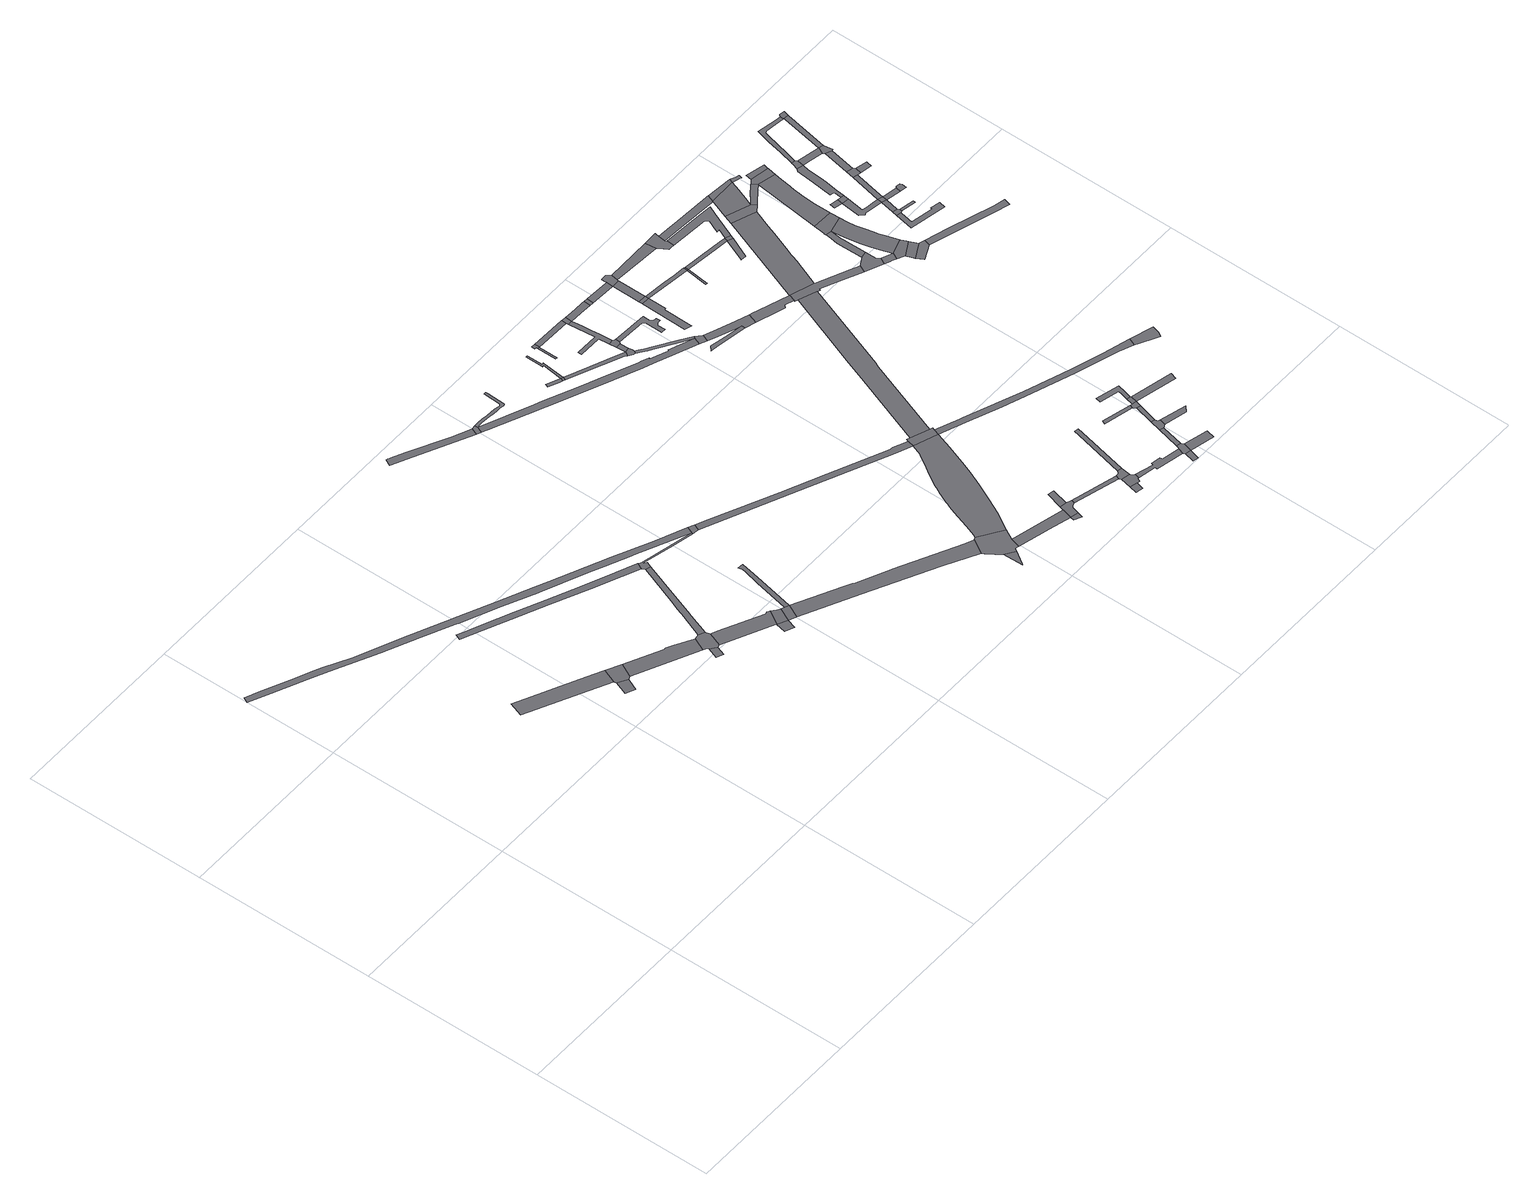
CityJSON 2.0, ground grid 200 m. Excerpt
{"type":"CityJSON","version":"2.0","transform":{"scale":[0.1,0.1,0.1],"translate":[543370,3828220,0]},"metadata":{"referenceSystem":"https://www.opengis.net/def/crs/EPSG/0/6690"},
"CityObjects":{
"road1":{"type":"Road","attributes":{"RoadStructureAttribute.sectionType":"1"},"geometry":[{"type":"MultiSurface","lod":"1","boundaries":[[[0,1,2,3,4,5,6,7,8]]]}]},
"road2":{"type":"Road","attributes":{"RoadStructureAttribute.sectionType":"1"},"geometry":[{"type":"MultiSurface","lod":"1","boundaries":[[[9,10,11,12]]]}]},
"road3":{"type":"Road","geometry":[{"type":"MultiSurface","lod":"1","boundaries":[[[8,7,9,12,13,14]]]}]},
"road4":{"type":"Road","attributes":{"RoadStructureAttribute.sectionType":"1"},"geometry":[{"type":"MultiSurface","lod":"1","boundaries":[[[15,16,17,18,19,20,21,22,23,24,25,26,27,28,29,30,31,32,33,34,35,36,37,38,39,40,41,42,43,44,45,46,47,48,49,50]]]}]},
"road5":{"type":"Road","attributes":{"RoadStructureAttribute.sectionType":"1"},"geometry":[{"type":"MultiSurface","lod":"1","boundaries":[[[51,52,53,14,13,54,55]]]}]},
"road6":{"type":"Road","attributes":{"RoadStructureAttribute.sectionType":"1"},"geometry":[{"type":"MultiSurface","lod":"1","boundaries":[[[56,57,58,59]]]}]},
"road7":{"type":"Road","attributes":{"RoadStructureAttribute.sectionType":"1"},"geometry":[{"type":"MultiSurface","lod":"1","boundaries":[[[60,61,62,63,64,65,66,67,68,69,70,71,72,73,74,75]]]}]},
"road8":{"type":"Road","geometry":[{"type":"MultiSurface","lod":"1","boundaries":[[[76,55,54,77,56,59,78,79,80]]]}]},
"road9":{"type":"Road","attributes":{"RoadStructureAttribute.sectionType":"1"},"geometry":[{"type":"MultiSurface","lod":"1","boundaries":[[[81,82,83,84,79,78,85,86,87,88]]]}]},
"road10":{"type":"Road","attributes":{"RoadStructureAttribute.sectionType":"1"},"geometry":[{"type":"MultiSurface","lod":"1","boundaries":[[[89,90,91,92,93,76,80,94,95,96,97]]]}]},
"road11":{"type":"Road","attributes":{"RoadStructureAttribute.sectionType":"1"},"geometry":[{"type":"MultiSurface","lod":"1","boundaries":[[[87,98,99,100]]]}]},
"road12":{"type":"Road","geometry":[{"type":"MultiSurface","lod":"1","boundaries":[[[101,88,87,100,102]]]}]},
"road13":{"type":"Road","geometry":[{"type":"MultiSurface","lod":"1","boundaries":[[[102,100,103,104,105]]]}]},
"road14":{"type":"Road","geometry":[{"type":"MultiSurface","lod":"1","boundaries":[[[106,107,108,109,110,111,112,105,104]]]}]},
"road15":{"type":"Road","geometry":[{"type":"MultiSurface","lod":"1","boundaries":[[[113,114,75,74,89,97,115,116,117,118,119,49]]]}]},
"road16":{"type":"Road","geometry":[{"type":"MultiSurface","lod":"1","boundaries":[[[50,49,119,120,121]]]}]},
"road17":{"type":"Road","attributes":{"RoadStructureAttribute.sectionType":"1"},"geometry":[{"type":"MultiSurface","lod":"1","boundaries":[[[122,123,124,125,126,127,128,129,130,131,132]]]}]},
"road18":{"type":"Road","attributes":{"RoadStructureAttribute.sectionType":"1"},"geometry":[{"type":"MultiSurface","lod":"1","boundaries":[[[133,134,135,136,137,138,104,103,139,140,141,142]]]}]},
"road19":{"type":"Road","geometry":[{"type":"MultiSurface","lod":"1","boundaries":[[[143,132,131,144,145]]]}]},
"road20":{"type":"Road","attributes":{"RoadStructureAttribute.sectionType":"1"},"geometry":[{"type":"MultiSurface","lod":"1","boundaries":[[[146,147,148,149,150,151,152,153,154,155,156,157,158,159,160,161,162,163,164,165,166,167,168,169,170,143,145]]]}]},
"road21":{"type":"Road","geometry":[{"type":"MultiSurface","lod":"1","boundaries":[[[171,172,173,174,175]]]}]},
"road22":{"type":"Road","geometry":[{"type":"MultiSurface","lod":"1","boundaries":[[[176,142,141,177,178,171,175,179,180,181,182]]]}]},
"road23":{"type":"Road","attributes":{"RoadStructureAttribute.sectionType":"1"},"geometry":[{"type":"MultiSurface","lod":"1","boundaries":[[[183,184,185,186,187,188,121,120,189,190,191,192]]]}]},
"road24":{"type":"Road","attributes":{"RoadStructureAttribute.sectionType":"1"},"geometry":[{"type":"MultiSurface","lod":"1","boundaries":[[[181,180,193,194,195]]]}]},
"road25":{"type":"Road","geometry":[{"type":"MultiSurface","lod":"1","boundaries":[[[196,197,198,199,200,201]]]}]},
"road26":{"type":"Road","geometry":[{"type":"MultiSurface","lod":"1","boundaries":[[[201,200,202,203]]]}]},
"road27":{"type":"Road","attributes":{"RoadStructureAttribute.sectionType":"1"},"geometry":[{"type":"MultiSurface","lod":"1","boundaries":[[[204,205,206,207,208,209,210,211,212,213,214,145,144,215,216,217,218,219,220,221,222,223,224,225,226]]]}]},
"road28":{"type":"Road","attributes":{"RoadStructureAttribute.sectionType":"1"},"geometry":[{"type":"MultiSurface","lod":"1","boundaries":[[[227,228,229,230,231,201,203,232,233,234,235,236]]]}]},
"road29":{"type":"Road","attributes":{"function":"2"},"geometry":[{"type":"MultiSurface","lod":"1","boundaries":[[[191,237,238,239,240,241,242,243,244,245,246,247,248,249,250,251,252,176,182,253,254,255,256,257,258,259]]]}]},
"road30":{"type":"Road","attributes":{"RoadStructureAttribute.sectionType":"1"},"geometry":[{"type":"MultiSurface","lod":"1","boundaries":[[[194,260,261,262]]]}]},
"road31":{"type":"Road","geometry":[{"type":"MultiSurface","lod":"1","boundaries":[[[263,195,194,262,264,265,266,267,268]]]}]},
"road32":{"type":"Road","geometry":[{"type":"MultiSurface","lod":"1","boundaries":[[[269,270,271,272,273,274]]]}]},
"road33":{"type":"Road","attributes":{"RoadStructureAttribute.sectionType":"1"},"geometry":[{"type":"MultiSurface","lod":"1","boundaries":[[[275,276,203,202,277,278,279,280]]]}]},
"road34":{"type":"Road","geometry":[{"type":"MultiSurface","lod":"1","boundaries":[[[281,282,283,284,269,274,285,286,287]]]}]},
"road35":{"type":"Road","attributes":{"RoadStructureAttribute.sectionType":"1"},"geometry":[{"type":"MultiSurface","lod":"1","boundaries":[[[288,289,263,268]]]}]},
"road36":{"type":"Road","attributes":{"RoadStructureAttribute.sectionType":"1"},"geometry":[{"type":"MultiSurface","lod":"1","boundaries":[[[287,286,290,291]]]}]},
"road37":{"type":"Road","geometry":[{"type":"MultiSurface","lod":"1","boundaries":[[[267,266,292,293]]]}]},
"road38":{"type":"Road","attributes":{"RoadStructureAttribute.sectionType":"1"},"geometry":[{"type":"MultiSurface","lod":"1","boundaries":[[[294,295,296,297,298,299,300,301,302,303,304,305,306]]]}]},
"road39":{"type":"Road","geometry":[{"type":"MultiSurface","lod":"1","boundaries":[[[307,308,280,279,309,310,311]]]}]},
"road40":{"type":"Road","geometry":[{"type":"MultiSurface","lod":"1","boundaries":[[[312,192,191,259,313,314,315,316]]]}]},
"road41":{"type":"Road","attributes":{"RoadStructureAttribute.sectionType":"1"},"geometry":[{"type":"MultiSurface","lod":"1","boundaries":[[[317,318,280,308]]]}]},
"road42":{"type":"Road","geometry":[{"type":"MultiSurface","lod":"1","boundaries":[[[319,306,305,318,317,320,321]]]}]},
"road43":{"type":"Road","geometry":[{"type":"MultiSurface","lod":"1","boundaries":[[[322,323,324,325]]]}]},
"road44":{"type":"Road","geometry":[{"type":"MultiSurface","lod":"1","boundaries":[[[326,291,290,299,298,327]]]}]},
"road45":{"type":"Road","attributes":{"RoadStructureAttribute.sectionType":"1"},"geometry":[{"type":"MultiSurface","lod":"1","boundaries":[[[328,329,330,331,311,310,332,333,334,335,226,336]]]}]},
"road46":{"type":"Road","geometry":[{"type":"MultiSurface","lod":"1","boundaries":[[[337,322,325,338,339,340,341,342,343,344]]]}]},
"road47":{"type":"Road","geometry":[{"type":"MultiSurface","lod":"1","boundaries":[[[345,346,347,293,292,348,337,344,349,350]]]}]},
"road48":{"type":"Road","attributes":{"RoadStructureAttribute.sectionType":"1"},"geometry":[{"type":"MultiSurface","lod":"1","boundaries":[[[351,352,353,354,355,356,357,358,359,360,361,321,320]]]}]},
"road49":{"type":"Road","attributes":{"RoadStructureAttribute.sectionType":"1"},"geometry":[{"type":"MultiSurface","lod":"1","boundaries":[[[362,363,327,298,364,365,366]]]}]},
"road50":{"type":"Road","geometry":[{"type":"MultiSurface","lod":"1","boundaries":[[[336,226,225,367,368]]]}]},
"road51":{"type":"Road","geometry":[{"type":"MultiSurface","lod":"1","boundaries":[[[366,365,369,370]]]}]},
"road52":{"type":"Road","attributes":{"RoadStructureAttribute.sectionType":"1"},"geometry":[{"type":"MultiSurface","lod":"1","boundaries":[[[371,372,373,374,345,350]]]}]},
"road53":{"type":"Road","geometry":[{"type":"MultiSurface","lod":"1","boundaries":[[[375,376,377,378,379,380]]]}]},
"road54":{"type":"Road","geometry":[{"type":"MultiSurface","lod":"1","boundaries":[[[381,382,383,384,341,340,385,386,387,388]]]}]},
"road55":{"type":"Road","attributes":{"RoadStructureAttribute.sectionType":"1"},"geometry":[{"type":"MultiSurface","lod":"1","boundaries":[[[389,390,391,392,393,394,395,396,397,398]]]}]},
"road56":{"type":"Road","attributes":{"RoadStructureAttribute.sectionType":"1"},"geometry":[{"type":"MultiSurface","lod":"1","boundaries":[[[399,400,370,369,401,402,403]]]}]},
"road57":{"type":"Road","geometry":[{"type":"MultiSurface","lod":"1","boundaries":[[[404,405,368,367,406,407,380,379,408,409]]]}]},
"road58":{"type":"Road","attributes":{"function":"2","RoadStructureAttribute.sectionType":"7"},"geometry":[{"type":"MultiSurface","lod":"1","boundaries":[[[410,411,412,316,315,413,414,415]]]}]},
"road59":{"type":"Road","geometry":[{"type":"MultiSurface","lod":"1","boundaries":[[[416,417,389,398,418]]]}]},
"road60":{"type":"Road","attributes":{"RoadStructureAttribute.sectionType":"1"},"geometry":[{"type":"MultiSurface","lod":"1","boundaries":[[[419,416,418,420,421]]]}]},
"road61":{"type":"Road","geometry":[{"type":"MultiSurface","lod":"1","boundaries":[[[422,423,424,425]]]}]},
"road62":{"type":"Road","geometry":[{"type":"MultiSurface","lod":"1","boundaries":[[[426,427,388,387,428,422,425,429,430,431]]]}]},
"road63":{"type":"Road","geometry":[{"type":"MultiSurface","lod":"1","boundaries":[[[432,433,434,435,436,403,402,419,421,437,438,439,440,441]]]}]},
"road64":{"type":"Road","geometry":[{"type":"MultiSurface","lod":"1","boundaries":[[[442,426,431,443]]]}]},
"road65":{"type":"Road","geometry":[{"type":"MultiSurface","lod":"1","boundaries":[[[444,445,429,425]]]}]},
"road66":{"type":"Road","attributes":{"RoadStructureAttribute.sectionType":"1"},"geometry":[{"type":"MultiSurface","lod":"1","boundaries":[[[446,447,448,418,398,449,450,451,452]]]}]},
"road67":{"type":"Road","geometry":[{"type":"MultiSurface","lod":"1","boundaries":[[[453,454,455,456]]]}]},
"road68":{"type":"Road","geometry":[{"type":"MultiSurface","lod":"1","boundaries":[[[457,442,443,458,459,460,461]]]}]},
"road69":{"type":"Road","attributes":{"RoadStructureAttribute.sectionType":"1"},"geometry":[{"type":"MultiSurface","lod":"1","boundaries":[[[462,463,464,465,466,313,259,467,468,469,470,471,472,473]]]}]},
"road70":{"type":"Road","attributes":{"RoadStructureAttribute.sectionType":"1"},"geometry":[{"type":"MultiSurface","lod":"1","boundaries":[[[474,475,476,409,408,477,478,479,480,481]]]}]},
"road71":{"type":"Road","attributes":{"RoadStructureAttribute.sectionType":"1"},"geometry":[{"type":"MultiSurface","lod":"1","boundaries":[[[482,457,461,483]]]}]},
"road72":{"type":"Road","attributes":{"RoadStructureAttribute.sectionType":"1"},"geometry":[{"type":"MultiSurface","lod":"1","boundaries":[[[484,438,437,485]]]}]},
"road73":{"type":"Road","geometry":[{"type":"MultiSurface","lod":"1","boundaries":[[[456,455,486,487,488,482,483,489,490]]]}]},
"road74":{"type":"Road","attributes":{"RoadStructureAttribute.sectionType":"1"},"geometry":[{"type":"MultiSurface","lod":"1","boundaries":[[[451,491,492,493,494]]]}]},
"road75":{"type":"Road","geometry":[{"type":"MultiSurface","lod":"1","boundaries":[[[495,496,459,458]]]}]},
"road76":{"type":"Road","attributes":{"function":"1","RoadStructureAttribute.sectionType":"6"},"geometry":[{"type":"MultiSurface","lod":"1","boundaries":[[[497,498,499,500,501,502,503,504]]]}]},
"road77":{"type":"Road","geometry":[{"type":"MultiSurface","lod":"1","boundaries":[[[503,505,490,489,506,504]]]}]},
"road78":{"type":"Road","geometry":[{"type":"MultiSurface","lod":"1","boundaries":[[[452,451,494,507]]]}]},
"road79":{"type":"Road","geometry":[{"type":"MultiSurface","lod":"1","boundaries":[[[508,509,484,485,510,511,512,513,514,515,516,517,518]]]}]},
"road80":{"type":"Road","attributes":{"function":"1","RoadStructureAttribute.sectionType":"6"},"geometry":[{"type":"MultiSurface","lod":"1","boundaries":[[[519,520,506,489]]]}]},
"road81":{"type":"Road","attributes":{"RoadStructureAttribute.sectionType":"1"},"geometry":[{"type":"MultiSurface","lod":"1","boundaries":[[[521,522,523,507,494,524,525,526,527,528]]]}]},
"road82":{"type":"Road","geometry":[{"type":"MultiSurface","lod":"1","boundaries":[[[481,480,529,410,415,530,531,532,533,534,535,536,537]]]}]},
"road83":{"type":"Road","attributes":{"RoadStructureAttribute.sectionType":"1"},"geometry":[{"type":"MultiSurface","lod":"1","boundaries":[[[527,538,539,540,541,542]]]}]},
"road84":{"type":"Road","attributes":{"function":"2","RoadStructureAttribute.sectionType":"1"},"geometry":[{"type":"MultiSurface","lod":"1","boundaries":[[[543,544,545,481,537,546,547,548,549,550,551,552,553,554,555,556,557]]]}]},
"road85":{"type":"Road","attributes":{"RoadStructureAttribute.sectionType":"1"},"geometry":[{"type":"MultiSurface","lod":"1","boundaries":[[[558,559,560,561,562,563,514,513,564,565,566,567,568,569,570,571,572]]]}]},
"road86":{"type":"Road","geometry":[{"type":"MultiSurface","lod":"1","boundaries":[[[528,527,542,572,571]]]}]},
"road87":{"type":"Road","attributes":{"RoadStructureAttribute.sectionType":"1"},"geometry":[{"type":"MultiSurface","lod":"1","boundaries":[[[573,574,575,576,518,517,577,578,579,580]]]}]},
"road88":{"type":"Road","geometry":[{"type":"MultiSurface","lod":"1","boundaries":[[[581,582,583,584,534,533,585,586]]]}]},
"road89":{"type":"Road","geometry":[{"type":"MultiSurface","lod":"1","boundaries":[[[473,472,587,588,589,590,591]]]}]},
"road90":{"type":"Road","attributes":{"RoadStructureAttribute.sectionType":"1"},"geometry":[{"type":"MultiSurface","lod":"1","boundaries":[[[592,593,586,585,594,595,596,597]]]}]},
"road91":{"type":"Road","attributes":{"RoadStructureAttribute.sectionType":"1"},"geometry":[{"type":"MultiSurface","lod":"1","boundaries":[[[598,599,600,601,583,582,602,603,604]]]}]},
"road92":{"type":"Road","geometry":[{"type":"MultiSurface","lod":"1","boundaries":[[[605,606,544,543,557,607,608,609,610]]]}]},
"road93":{"type":"Road","attributes":{"function":"2","RoadStructureAttribute.sectionType":"1"},"geometry":[{"type":"MultiSurface","lod":"1","boundaries":[[[611,612,613,614,579,615,606,605,610]]]}]},
"road94":{"type":"Road","geometry":[{"type":"MultiSurface","lod":"1","boundaries":[[[616,617,597,596,618,619]]]}]},
"road95":{"type":"Road","geometry":[{"type":"MultiSurface","lod":"1","boundaries":[[[620,619,618,621,622,623]]]}]},
"road96":{"type":"Road","attributes":{"function":"1","RoadStructureAttribute.sectionType":"7"},"geometry":[{"type":"MultiSurface","lod":"1","boundaries":[[[624,625,626,627,628,629,630,631,604,632,633,634,635,636,637,638,639,597,617]]]}]},
"road97":{"type":"Road","geometry":[{"type":"MultiSurface","lod":"1","boundaries":[[[640,641,642,598,604,631,643,644]]]}]},
"road98":{"type":"Road","geometry":[{"type":"MultiSurface","lod":"1","boundaries":[[[623,622,645,646,647]]]}]},
"road99":{"type":"Road","geometry":[{"type":"MultiSurface","lod":"1","boundaries":[[[580,579,614,648]]]}]},
"road100":{"type":"Road","attributes":{"RoadStructureAttribute.sectionType":"1"},"geometry":[{"type":"MultiSurface","lod":"1","boundaries":[[[649,650,651,652,610,609,653,654,655,656]]]}]},
"road101":{"type":"Road","geometry":[{"type":"MultiSurface","lod":"1","boundaries":[[[656,640,644,657,658,659,660,661,662,663,664,665,666,667,668]]]}]},
"road102":{"type":"Road","attributes":{"RoadStructureAttribute.sectionType":"1"},"geometry":[{"type":"MultiSurface","lod":"1","boundaries":[[[669,670,671,672,648,614,673,674,675,676,677]]]}]},
"road103":{"type":"Road","geometry":[{"type":"MultiSurface","lod":"1","boundaries":[[[678,679,680,681,682,683]]]}]},
"road104":{"type":"Road","geometry":[{"type":"MultiSurface","lod":"1","boundaries":[[[684,685,686,649,656,668,687]]]}]},
"road105":{"type":"Road","geometry":[{"type":"MultiSurface","lod":"1","boundaries":[[[683,682,688,689,690,691]]]}]},
"road106":{"type":"Road","attributes":{"RoadStructureAttribute.sectionType":"1"},"geometry":[{"type":"MultiSurface","lod":"1","boundaries":[[[682,692,693,694,695,696,697,698,699,700,701,702,688]]]}]},
"road107":{"type":"Road","geometry":[{"type":"MultiSurface","lod":"1","boundaries":[[[703,704,705,706,684,687,707,708]]]}]},
"road108":{"type":"Road","geometry":[{"type":"MultiSurface","lod":"1","boundaries":[[[709,710,711,712,713,714,715,716]]]}]},
"road109":{"type":"Road","attributes":{"RoadStructureAttribute.sectionType":"1"},"geometry":[{"type":"MultiSurface","lod":"1","boundaries":[[[696,709,716,717,718]]]}]},
"road110":{"type":"Road","attributes":{"RoadStructureAttribute.sectionType":"1"},"geometry":[{"type":"MultiSurface","lod":"1","boundaries":[[[710,719,720,721,722,723,724,725,711]]]}]},
"road111":{"type":"Road","attributes":{"RoadStructureAttribute.sectionType":"1"},"geometry":[{"type":"MultiSurface","lod":"1","boundaries":[[[726,727,728,729,730,731,732,733,691,690,734,735,736,737,738,739]]]}]},
"road112":{"type":"Road","geometry":[{"type":"MultiSurface","lod":"1","boundaries":[[[697,696,718,740]]]}]},
"road113":{"type":"Road","geometry":[{"type":"MultiSurface","lod":"1","boundaries":[[[741,742,743,714,713]]]}]},
"road114":{"type":"Road","attributes":{"RoadStructureAttribute.sectionType":"1"},"geometry":[{"type":"MultiSurface","lod":"1","boundaries":[[[744,745,647,646,746,747,748,749]]]}]},
"road115":{"type":"Road","attributes":{"RoadStructureAttribute.sectionType":"1"},"geometry":[{"type":"MultiSurface","lod":"1","boundaries":[[[740,718,750,751]]]}]},
"road116":{"type":"Road","attributes":{"RoadStructureAttribute.sectionType":"1"},"geometry":[{"type":"MultiSurface","lod":"1","boundaries":[[[752,697,740,753,754,755]]]}]},
"road117":{"type":"Road","geometry":[{"type":"MultiSurface","lod":"1","boundaries":[[[756,757,758,726,739,759,760,761]]]}]},
"road118":{"type":"Road","geometry":[{"type":"MultiSurface","lod":"1","boundaries":[[[762,763,751,750,764,765,766]]]}]},
"road119":{"type":"Road","geometry":[{"type":"MultiSurface","lod":"1","boundaries":[[[767,752,755,768,769,770]]]}]},
"road120":{"type":"Road","attributes":{"RoadStructureAttribute.sectionType":"1"},"geometry":[{"type":"MultiSurface","lod":"1","boundaries":[[[759,739,771,772,773]]]}]},
"road121":{"type":"Road","attributes":{"RoadStructureAttribute.sectionType":"1"},"geometry":[{"type":"MultiSurface","lod":"1","boundaries":[[[774,767,770,775]]]}]},
"road122":{"type":"Road","attributes":{"RoadStructureAttribute.sectionType":"1"},"geometry":[{"type":"MultiSurface","lod":"1","boundaries":[[[769,768,776,777]]]}]},
"road123":{"type":"Road","attributes":{"RoadStructureAttribute.sectionType":"1"},"geometry":[{"type":"MultiSurface","lod":"1","boundaries":[[[778,779,780,781,782,783,756,761,784,785,786,787,788,789,790,791,792]]]}]},
"road124":{"type":"Road","geometry":[{"type":"MultiSurface","lod":"1","boundaries":[[[773,772,774,775,793,794]]]}]},
"road125":{"type":"Road","attributes":{"RoadStructureAttribute.sectionType":"1"},"geometry":[{"type":"MultiSurface","lod":"1","boundaries":[[[795,796,773,794,797]]]}]},
"road126":{"type":"Road","geometry":[{"type":"MultiSurface","lod":"1","boundaries":[[[798,799,792,791,795,797,800,801]]]}]}
},
"vertices":[
[2284,2711,0],[1907,2894,0],[1822,2938,0],[1511,3085,0],[1459,2931,0],[2160,2591,0],[2263,2535,0],[2316,2511,0],[2377,2666,0],
[2326,2483,0],[2266,2338,0],[2373,2293,0],[2427,2424,0],
[2464,2437,0],[2538,2586,0],
[3943,3314,0],[3498,3517,0],[3404,3558,0],[2939,3764,0],[2798,3826,0],[2431,3989,0],[2028,4172,0],[1994,4187,0],[1919,4221,0],[1535,4395,0],[1063,4598,0],[782,4742,0],[669,4793,0],[478,4880,0],[174,5014,0],[31,5077,0],[5,5018,0],[229,4913,0],[518,4787,0],[620,4741,0],[783,4667,0],[1260,4432,0],[1644,4263,0],[1971,4114,0],[1986,4107,0],[2003,4099,0],[2417,3916,0],[2761,3757,0],[2773,3752,0],[3253,3550,0],[3405,3481,0],[3665,3364,0],[3687,3356,0],[4149,3149,0],[4235,3104,0],[4265,3176,0],
[3020,2365,0],[2952,2397,0],[2927,2394,0],[3143,2111,0],[3211,2252,0],
[3190,2074,0],[3147,1955,0],[3220,1922,0],[3256,2025,0],
[3406,3351,0],[3085,3489,0],[2736,3643,0],[2436,3775,0],[2142,3906,0],[2012,3961,0],[1939,3992,0],[1873,4025,0],[1851,3965,0],[2073,3867,0],[2346,3746,0],[2714,3580,0],[3101,3405,0],[3407,3274,0],[3591,3195,0],[3623,3258,0],
[3268,2263,0],[3183,2092,0],[3288,2033,0],[3347,2183,0],[3331,2233,0],
[3906,1931,0],[3886,1944,0],[3864,1936,0],[3418,2149,0],[3420,1970,0],[3818,1780,0],[3825,1773,0],[3917,1923,0],
[3607,3156,0],[3444,2725,0],[3413,2643,0],[3385,2569,0],[3376,2546,0],[3415,2462,0],[3437,2521,0],[3503,2699,0],[3663,3136,0],
[3803,1661,0],[3896,1620,0],[3928,1724,0],
[3967,1884,0],[4001,1866,0],
[4009,1685,0],[4080,1831,0],[4037,1848,0],
[4164,2222,0],[4200,2391,0],[4221,2489,0],[4156,2496,0],[4169,2451,0],[4159,2409,0],[4122,2239,0],
[3651,3241,0],[3643,3243,0],[3686,3198,0],[3651,3231,0],[3701,3217,0],[3997,3142,0],[4233,3094,0],
[4302,3080,0],[4331,3147,0],
[3802,5603,0],[3382,5817,0],[3280,5864,0],[3219,5893,0],[3215,5894,0],[3197,5902,0],[3164,5830,0],[3177,5824,0],[3383,5729,0],[3966,5442,0],[3999,5515,0],
[5710,1032,0],[5037,1360,0],[4991,1382,0],[4688,1524,0],[4663,1539,0],[4580,1583,0],[4612,1390,0],[5352,1028,0],[5702,839,0],[5792,993,0],
[4040,5520,0],[4014,5421,0],[4043,5488,0],
[4090,5492,0],[4101,5492,0],[4154,5490,0],[4214,5484,0],[4271,5477,0],[4321,5475,0],[4364,5473,0],[4406,5468,0],[4418,5467,0],[4425,5474,0],[4430,5479,0],[4436,5680,0],[4436,5699,0],[4411,5698,0],[4411,5683,0],[4405,5510,0],[4386,5495,0],[4366,5500,0],[4323,5505,0],[4273,5507,0],[4218,5514,0],[4156,5520,0],[4101,5522,0],[4090,5522,0],[4058,5522,0],
[5821,666,0],[5823,446,0],[5832,458,0],[5899,559,0],[5923,594,0],
[5822,1004,0],[5714,810,0],[5772,732,0],[5947,630,0],[5986,620,0],[6013,729,0],[6077,842,0],
[6235,2307,0],[6204,2312,0],[6117,2351,0],[5597,2578,0],[5145,2781,0],[4467,3089,0],[5276,2650,0],[6193,2244,0],[6370,2174,0],[6384,2242,0],
[6334,532,0],[6573,468,0],[6599,581,0],
[4863,5328,0],[4855,5310,0],[4848,5292,0],[4961,5244,0],[4994,5230,0],[5008,5264,0],
[5015,5221,0],[5028,5254,0],
[5905,4706,0],[5900,4694,0],[5781,4740,0],[5710,4767,0],[5716,4782,0],[5634,4813,0],[5616,4821,0],[5326,4942,0],[5025,5067,0],[4677,5219,0],[4601,5253,0],[4064,5399,0],[4078,5394,0],[4569,5180,0],[4643,5147,0],[4994,4993,0],[5296,4868,0],[5586,4747,0],[5686,4707,0],[5781,4669,0],[5875,4632,0],[6140,4525,0],[6170,4599,0],
[5019,5685,0],[5016,5494,0],[5016,5489,0],[5020,5489,0],[5033,5489,0],[5057,5506,0],[5058,5512,0],[5053,5512,0],[5038,5512,0],[5036,5684,0],
[6324,2053,0],[6316,2048,0],[6249,1938,0],[6189,1847,0],[6143,1774,0],[6105,1709,0],[6088,1673,0],[6050,1599,0],[6040,1576,0],[6005,1492,0],[5994,1468,0],[5976,1428,0],[5947,1354,0],[5926,1290,0],[5883,1161,0],[5838,1035,0],[6187,1025,0],[6273,1196,0],[6365,1389,0],[6436,1551,0],[6488,1690,0],[6563,1894,0],[6628,2081,0],
[6562,427,0],[6642,390,0],[6657,446,0],
[6614,630,0],[6679,532,0],[6694,542,0],[6732,555,0],[6744,596,0],[6686,612,0],
[5168,5663,0],[5169,5453,0],[5177,5452,0],[5186,5451,0],[5186,5452,0],[5188,5663,0],
[5460,5074,0],[5294,5144,0],[5149,5165,0],[5585,4974,0],[5614,4956,0],[5643,5001,0],
[5148,5722,0],[5147,5684,0],[5158,5684,0],[5168,5684,0],[5194,5663,0],[5198,5663,0],[5193,5718,0],
[6734,797,0],[6669,811,0],
[5581,5656,0],[5583,5708,0],
[7225,420,0],[7243,462,0],
[5665,5319,0],[5654,5426,0],[5647,5504,0],[5639,5578,0],[5633,5630,0],[5584,5626,0],[5611,5338,0],[5362,5342,0],[5362,5321,0],[5363,5300,0],[5615,5295,0],[5626,5182,0],[5677,5187,0],
[5698,4975,0],[5695,5006,0],[5663,4924,0],[5681,4915,0],[5699,4943,0],
[6395,2268,0],[6646,2143,0],[6657,2170,0],[6625,2183,0],[6429,2255,0],
[5686,5102,0],[5634,5097,0],
[5695,5171,0],[5703,5120,0],[5706,5170,0],
[7213,272,0],[7194,190,0],[7273,171,0],[7290,253,0],
[5594,5708,0],[5637,5706,0],
[6069,4704,0],[5838,4846,0],[5779,4886,0],[5755,4903,0],[5736,4876,0],[5780,4847,0],[5821,4819,0],[6051,4677,0],[6190,4623,0],
[7241,395,0],[7325,248,0],[7342,286,0],[7353,283,0],[7364,336,0],[7354,341,0],[7344,356,0],[7333,376,0],
[7300,490,0],[7287,473,0],[7273,463,0],[7236,410,0],[7338,428,0],[7349,479,0],
[6022,5102,0],[6042,5080,0],[6038,4887,0],[6088,4886,0],[6089,4974,0],[6111,4994,0],[6148,4994,0],[6148,5040,0],[6113,5041,0],[6090,5070,0],[6093,5148,0],
[5880,5695,0],[5771,5699,0],[5772,5626,0],[5895,5619,0],[5899,5694,0],
[6220,4491,0],[6250,4563,0],
[5940,5617,0],[5944,5692,0],
[7474,1049,0],[7485,1104,0],[7443,1111,0],[7429,1049,0],
[6360,4389,0],[6189,4424,0],[6143,4387,0],[6215,4377,0],[6566,4315,0],[6565,4358,0],
[7674,254,0],[7669,282,0],[7569,298,0],[7562,280,0],[7547,243,0],[7547,218,0],[7845,153,0],[7865,216,0],
[6210,5250,0],[6203,4748,0],[6278,4722,0],[6278,4735,0],[6282,5049,0],[6287,5048,0],[6300,5047,0],[6300,5048,0],[6298,5248,0],[6298,5249,0],
[6203,5678,0],[5948,5691,0],[6204,5604,0],[6213,5603,0],[6215,5678,0],
[6529,4456,0],[6356,4521,0],[6326,4447,0],[6501,4380,0],[6679,4284,0],[6717,4389,0],
[7148,4148,0],[6830,3324,0],[6726,3042,0],[6950,3044,0],[6969,3093,0],[7338,4075,0],
[6211,5288,0],[6210,5268,0],[6301,5287,0],
[6215,5603,0],[6300,5287,0],[6302,5603,0],
[7861,128,0],[7833,19,0],[7890,2,0],[7921,119,0],
[7885,253,0],[7877,224,0],[7856,141,0],[7950,217,0],[7947,222,0],[7932,242,0],
[6216,5739,0],[6216,5714,0],[6216,5703,0],[6216,5696,0],[6215,5680,0],[6303,5621,0],[6316,5700,0],[6297,5721,0],[6289,5731,0],[6281,5739,0],
[7945,501,0],[7992,490,0],
[8186,54,0],[8208,147,0],
[6675,5245,0],[6549,5259,0],[6307,5286,0],[6308,5248,0],[6544,5220,0],[6798,5189,0],[6803,5230,0],
[7707,987,0],[7688,952,0],[8006,875,0],[8014,909,0],
[7976,626,0],[8027,508,0],[8046,580,0],[8026,585,0],[8013,617,0],
[8383,1515,0],[8031,1626,0],[7540,1793,0],[6937,2029,0],[6907,2041,0],[6904,1973,0],[7266,1827,0],[7569,1718,0],[8024,1559,0],[8485,1414,0],[8636,1351,0],[8668,1430,0],
[6934,4318,0],[6825,4354,0],[6755,4377,0],[6895,4210,0],[6992,4182,0],[7019,4205,0],[7117,4172,0],[7142,4248,0],
[8029,840,0],[8072,828,0],
[6825,5706,0],[6835,5585,0],
[8011,870,0],[8013,862,0],[8021,852,0],[8091,896,0],[8038,903,0],
[6768,4941,0],[6777,4940,0],[6786,4939,0],[6813,5187,0],
[8277,450,0],[8332,503,0],
[8124,1056,0],[8145,1145,0],[7889,1213,0],[7877,1156,0],[8090,1100,0],[8079,1055,0],[8062,985,0],[8102,976,0],
[8045,915,0],[8107,968,0],
[6818,5228,0],
[6976,5708,0],[6963,5707,0],[6876,5525,0],[6903,5485,0],[6933,5483,0],[6968,5480,0],[6975,5563,0],[6965,5568,0],[6955,5580,0],[6962,5580,0],[6973,5659,0],
[8544,790,0],[8568,858,0],
[7311,5168,0],[7194,5182,0],[6993,5206,0],[6826,5185,0],[7189,5142,0],[7292,5130,0],[7319,5127,0],[7331,5165,0],
[7112,4161,0],[7367,4062,0],[7376,4080,0],[7560,3997,0],[7806,3888,0],[7840,3966,0],[7751,4003,0],[7402,4156,0],[7404,4161,0],
[7219,4883,0],[7216,4876,0],[7245,4872,0],[7274,4869,0],[7377,5101,0],
[7516,5232,0],[7512,5233,0],[7148,4260,0],[7406,4168,0],[7520,4463,0],[7520,4464,0],[7542,4522,0],[7545,4529,0],[7550,4542,0],[7566,4586,0],[7572,4601,0],[7600,4672,0],[7665,4845,0],[7701,4941,0],[7774,5135,0],
[7413,5183,0],[7447,5261,0],[7519,5429,0],[7557,5517,0],[7500,5521,0],[7285,5539,0],[7386,5447,0],[7399,5427,0],[7414,5405,0],[7365,5296,0],[7352,5267,0],[7374,5271,0],[7385,5272,0],[7339,5165,0],[7394,5140,0],
[7644,5617,0],[7628,5618,0],[7191,5645,0],[7129,5649,0],[7187,5565,0],[7614,5538,0],[7626,5537,0],[7657,5617,0],
[8005,3914,0],[8003,4027,0],[7937,4018,0],[7863,3975,0],[7997,3803,0],[8029,3873,0],
[8681,1329,0],[8833,1249,0],[8874,1227,0],[8901,1279,0],[8924,1356,0],
[8039,3869,0],[8031,3872,0],[8057,3777,0],[8077,3770,0],[8119,3750,0],[8151,3821,0],
[7948,4451,0],[7945,4422,0],[7931,4306,0],[7937,4026,0],[7998,4298,0],[8000,4318,0],[8015,4443,0],
[7552,5333,0],[7550,5334,0],[7788,5145,0],[7829,5175,0],[7846,5187,0],[7810,5236,0],
[7814,5246,0],[7845,5330,0],[7887,5441,0],[7924,5544,0],[7619,5518,0],
[8349,3821,0],[8328,3875,0],[8198,3714,0],[8357,3802,0],
[8389,3734,0],[8227,3639,0],[8233,3621,0],[8398,3714,0],
[8300,3957,0],[8279,4022,0],[8264,4079,0],[8251,4129,0],[8230,4214,0],[8209,4318,0],[8198,4403,0],[8195,4488,0],[8017,4417,0],[8018,4396,0],[8029,4307,0],[8043,4217,0],[8061,4129,0],[8079,4052,0],[8100,3975,0],[8126,3890,0],
[7966,4603,0],[7951,4478,0],[7951,4475,0],[8189,4583,0],[8189,4593,0],
[8274,3542,0],[8442,3624,0],[8463,3694,0],
[7941,5590,0],
[8016,5396,0],[7994,5380,0],[7917,5323,0],[7860,5277,0],[7861,5198,0],[7996,5297,0],[8047,5334,0],[8054,5340,0],
[8188,4653,0],[8188,4696,0],[8190,4778,0],[8194,4862,0],[8194,4868,0],[8198,4946,0],[8209,5043,0],[8218,5092,0],[8219,5100,0],[8238,5211,0],[8245,5253,0],[8252,5296,0],
[8032,5551,0],[8009,5556,0],[7996,5563,0],[7951,5584,0],[7935,5541,0],[7982,5528,0],[8007,5521,0],[8027,5514,0],[8035,5552,0],
[8277,4660,0],[8271,4661,0],[8267,4612,0],[8266,4601,0],[8351,4582,0],[8363,4643,0],
[8067,5433,0],[8062,5429,0],[8026,5403,0],[8271,5393,0],
[8430,4571,0],[8434,4601,0],[8438,4633,0],[8403,4635,0],
[8329,4367,0],[8373,4325,0],[8391,4335,0],[8412,4332,0],[8589,4300,0],[8598,4354,0],[8562,4360,0],[8506,4368,0],[8481,4372,0],[8443,4378,0],[8403,4384,0],
[8074,5497,0],[8072,5472,0],[8072,5465,0],[8070,5456,0],[8273,5406,0],[8283,5451,0],
[8560,4146,0],[8549,4092,0],[8601,4082,0],[8618,4087,0],[8621,4088,0],[8624,4119,0],[8621,4120,0],[8612,4136,0],
[8612,4140,0],[8640,4285,0],
[8510,3889,0],[8907,3809,0],[8921,3879,0],[8817,3900,0],[8814,3882,0],[8571,3931,0],[8599,4071,0],
[8435,5180,0],[8411,5155,0],[8393,4955,0],[8367,4735,0],[8408,4724,0],[8411,4723,0],[8413,4723,0],[8404,4637,0],[8450,4721,0],[8468,4858,0],[8473,4901,0],[8487,5098,0],[8502,5160,0],[8503,5163,0],
[8651,4338,0],
[8782,4057,0],[8784,4072,0],[8786,4087,0],
[9210,3457,0],[8725,3616,0],[8744,3533,0],[9139,3407,0],[9306,3357,0],[9328,3432,0],
[8804,4252,0],[8815,4307,0],
[8668,4704,0],[8658,4377,0],[8715,4668,0],[8722,4693,0],
[8458,5264,0],[8457,5263,0],[8452,5243,0],[8515,5235,0],[8514,5236,0],[8500,5255,0],
[8834,4321,0],[8834,4320,0],[8877,4237,0],[8885,4293,0],[8873,4316,0],
[8686,4795,0],[8760,4686,0],[8773,4756,0],[8759,4780,0],
[8566,5151,0],[8730,5119,0],[8764,5188,0],
[8745,5094,0],[8813,5065,0],
[8889,4661,0],[8903,4730,0],
[8848,5707,0],[8797,5715,0],[8577,5752,0],[8536,5594,0],[8499,5426,0],[8498,5421,0],[8497,5258,0],[8497,5259,0],[8538,5417,0],[8553,5471,0],[8605,5687,0],[8630,5697,0],[8792,5676,0],[8851,5668,0],[8848,5708,0],
[8831,5075,0],[8816,5174,0],
[8858,5667,0],[8853,5644,0],[8912,5662,0],
[8872,5731,0],[8869,5728,0],[8919,5699,0],[8923,5721,0]
]}
